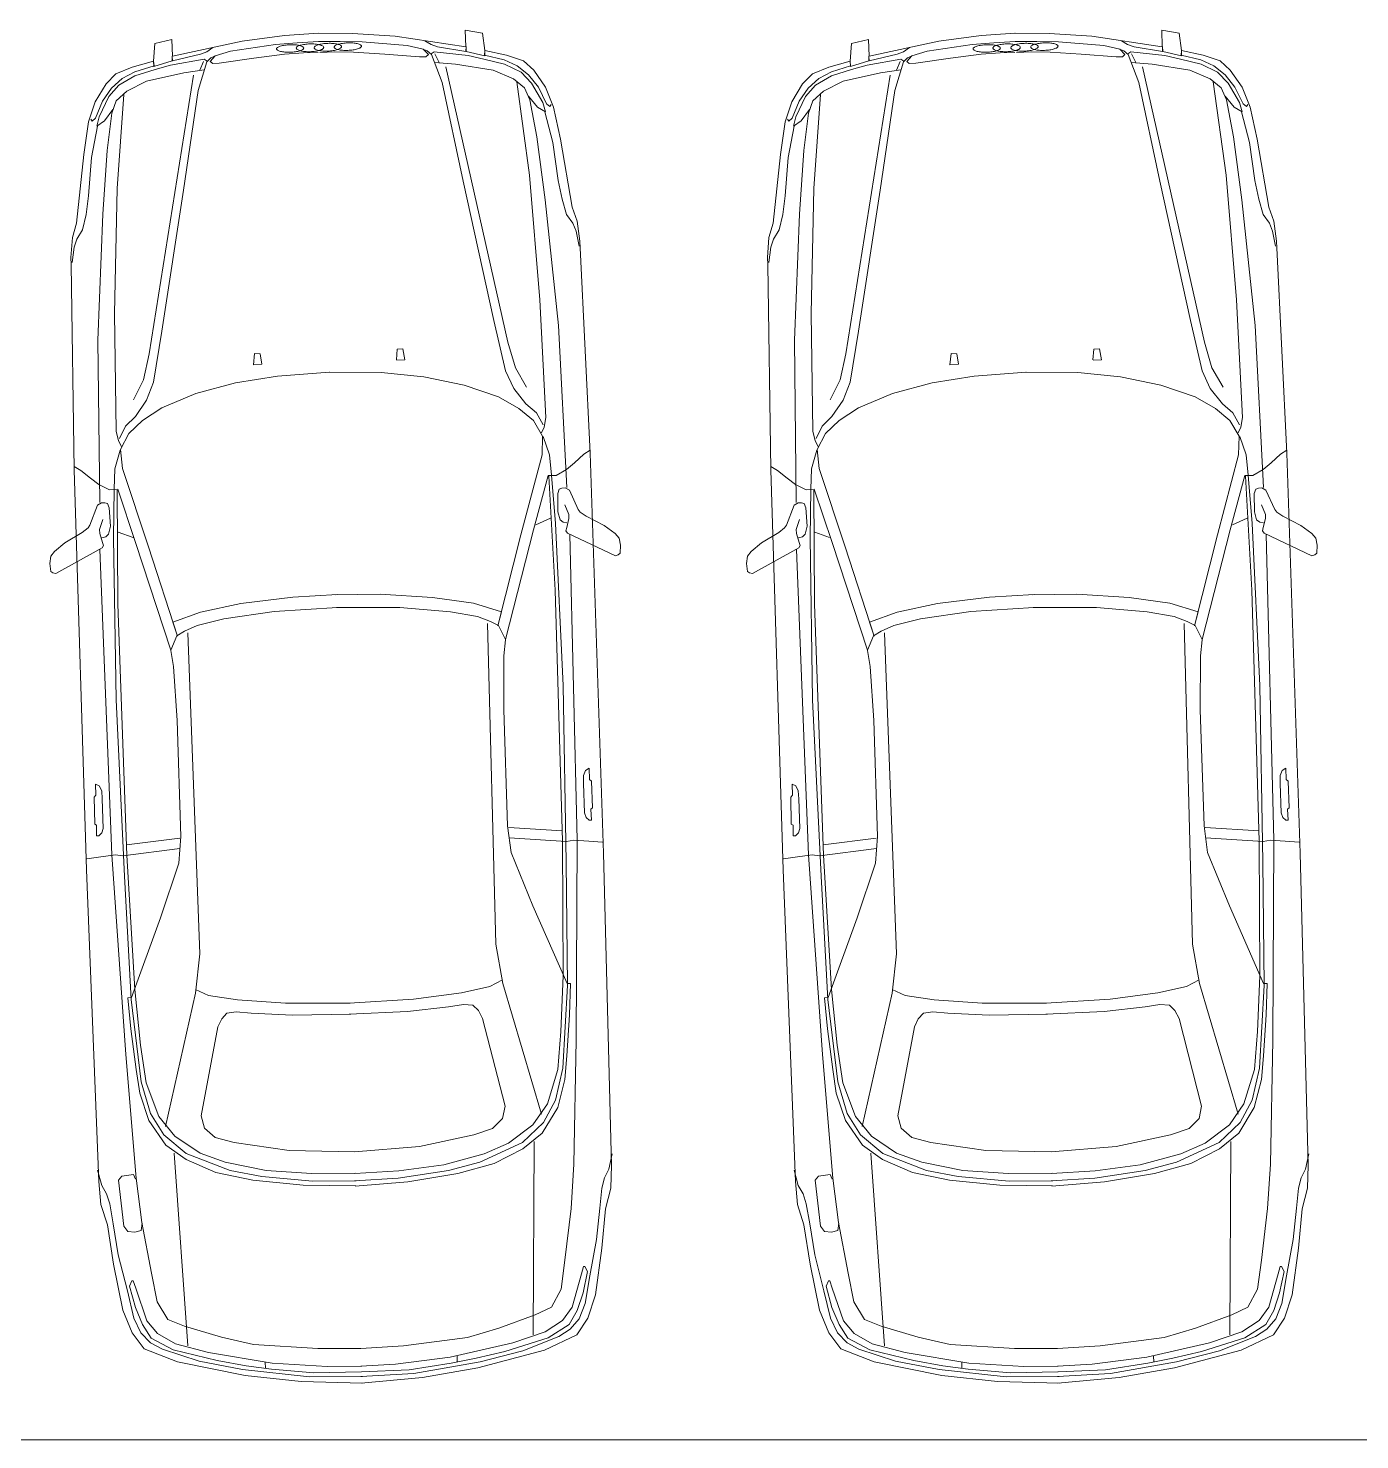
# Model space of a CAD drawing. Header units: metres. Extents: x 0 to 8495, y 0 to 3455.
# Drawn here: x 8276.426 to 8279.722, y 221.551 to 225.047 of the extents above; entities that cross this region are included whole.
import ezdxf

# ---------------------------------------------------------------- set-up
doc = ezdxf.new("R2010")
doc.units = ezdxf.units.M
doc.header["$MEASUREMENT"] = 0
doc.layers.get('0').update_dxf_attribs({"lineweight": 18})
doc.layers.add('furniture', color=30, linetype='Continuous', lineweight=20)

msp = doc.modelspace()

# ---------------------------------------------------------------- linework, layer by layer
at = {"color": 251}
for p, q in [((8276.86, 224.9644), (8276.851, 224.9425)), ((8277.4327, 224.9828), (8277.4431, 224.9615)), ((8278.5845, 224.9644), (8278.5755, 224.9425)), ((8279.1573, 224.9828), (8279.1677, 224.9615)), ((8277.7188, 223.8333), (8277.6827, 223.8172)), ((8279.4434, 223.8333), (8279.4073, 223.8172)), ((8276.6483, 223.7988), (8276.6854, 223.7852)), ((8278.3729, 223.7988), (8278.4099, 223.7852)), ((8276.8008, 223.0409), (8276.6689, 223.0244)), ((8277.6153, 223.0671), (8277.748, 223.0591)), ((8278.5253, 223.0409), (8278.3935, 223.0244)), ((8279.3399, 223.0671), (8279.4725, 223.0591)), ((8277.6786, 222.29), (8277.6758, 221.8111)), ((8279.4032, 222.29), (8279.4004, 221.8111)), ((8276.7875, 222.2613), (8276.8211, 221.7836)), ((8278.5121, 222.2613), (8278.5456, 221.7836)), ((8277.0124, 221.7443), (8277.0129, 221.7281)), ((8277.4874, 221.7595), (8277.4879, 221.7434)), ((8278.737, 221.7443), (8278.7375, 221.7281)), ((8279.212, 221.7595), (8279.2125, 221.7434))]:
    msp.add_line(p, q, dxfattribs=at)
for points in [[(8277.1447, 225.034), (8277.0606, 225.0285), (8276.9554, 225.0149), (8276.7828, 224.9775), (8276.7815, 225.0185), (8276.7392, 225.0086), (8276.7363, 224.9649), (8276.683, 224.9504), (8276.6425, 224.9337), (8276.6186, 224.909), (8276.5918, 224.8646), (8276.5755, 224.8146), (8276.5636, 224.7339), (8276.5451, 224.5639), (8276.5352, 224.5286), (8276.5316, 224.4789), (8276.5322, 224.4619), (8276.54, 223.9534), (8276.5705, 222.9625), (8276.6007, 222.1906), (8276.606, 222.1342), (8276.6218, 222.0833), (8276.6373, 221.9865), (8276.6604, 221.8722), (8276.6834, 221.8163), (8276.713, 221.7766), (8276.7954, 221.7439), (8276.9628, 221.7107), (8277.1012, 221.6957), (8277.2534, 221.6918)], [(8277.1441, 225.034), (8277.2284, 225.0339), (8277.3343, 225.0271), (8277.5089, 225.0009), (8277.5075, 225.0418), (8277.5504, 225.0347), (8277.5561, 224.9913), (8277.6103, 224.9802), (8277.6517, 224.9662), (8277.6772, 224.9431), (8277.7067, 224.9005), (8277.7262, 224.8515), (8277.7433, 224.7718), (8277.7726, 224.6034), (8277.7848, 224.5688), (8277.7915, 224.5194), (8277.7921, 224.5024), (8277.817, 223.9945), (8277.8502, 223.0036), (8277.8696, 222.2314), (8277.8679, 222.1747), (8277.8554, 222.123), (8277.8462, 222.0254), (8277.8305, 221.9098), (8277.8111, 221.8526), (8277.7841, 221.811), (8277.704, 221.7731), (8277.5391, 221.7293), (8277.4019, 221.7054), (8277.2503, 221.6917)], [(8278.8693, 225.034), (8278.7852, 225.0285), (8278.6799, 225.0149), (8278.5074, 224.9775), (8278.5061, 225.0185), (8278.4637, 225.0086), (8278.4609, 224.9649), (8278.4075, 224.9504), (8278.3671, 224.9337), (8278.3431, 224.909), (8278.3164, 224.8646), (8278.3001, 224.8146), (8278.2882, 224.7339), (8278.2697, 224.5639), (8278.2597, 224.5286), (8278.2562, 224.4789), (8278.2568, 224.4619), (8278.2646, 223.9534), (8278.2951, 222.9625), (8278.3252, 222.1906), (8278.3306, 222.1342), (8278.3464, 222.0833), (8278.3619, 221.9865), (8278.385, 221.8722), (8278.408, 221.8163), (8278.4376, 221.7766), (8278.52, 221.7439), (8278.6873, 221.7107), (8278.8258, 221.6957), (8278.978, 221.6918)], [(8278.8687, 225.034), (8278.953, 225.0339), (8279.0588, 225.0271), (8279.2334, 225.0009), (8279.2321, 225.0418), (8279.275, 225.0347), (8279.2807, 224.9913), (8279.3348, 224.9802), (8279.3763, 224.9662), (8279.4018, 224.9431), (8279.4313, 224.9005), (8279.4508, 224.8515), (8279.4679, 224.7718), (8279.4972, 224.6034), (8279.5094, 224.5688), (8279.5161, 224.5194), (8279.5167, 224.5024), (8279.5415, 223.9945), (8279.5747, 223.0036), (8279.5942, 222.2314), (8279.5925, 222.1747), (8279.58, 222.123), (8279.5708, 222.0254), (8279.555, 221.9098), (8279.5356, 221.8526), (8279.5087, 221.811), (8279.4285, 221.7731), (8279.2637, 221.7293), (8279.1265, 221.7054), (8278.9748, 221.6917)], [(8276.5806, 224.8212), (8276.5845, 224.8161), (8276.5925, 224.8238), (8276.6097, 224.8661), (8276.6318, 224.8982), (8276.6586, 224.9221), (8276.6901, 224.9388), (8276.7373, 224.9538), (8276.7362, 224.9649), (8276.7366, 224.9522), (8276.7824, 224.9656), (8276.782, 224.9776), (8276.7832, 224.9657), (8276.8527, 224.9821), (8276.8681, 224.9885), (8276.8827, 224.9987)], [(8277.1446, 225.0138), (8277.0917, 225.0106), (8277.0382, 225.0059), (8276.927, 224.9897), (8276.8886, 224.978), (8276.8764, 224.9642), (8276.8825, 224.9592), (8276.8989, 224.9597), (8276.9842, 224.9721), (8277.0606, 224.982), (8277.1075, 224.9858), (8277.144, 224.9862)], [(8277.1455, 225.0139), (8277.1985, 225.0141), (8277.2522, 225.0128), (8277.3642, 225.0037), (8277.4033, 224.9946), (8277.4164, 224.9815), (8277.4106, 224.9761), (8277.3942, 224.9756), (8277.3083, 224.9825), (8277.2314, 224.9875), (8277.1844, 224.9883), (8277.1479, 224.9863)], [(8277.4003, 224.9952), (8277.4139, 224.9904), (8277.4246, 224.9811), (8277.4507, 224.9118), (8277.5025, 224.6682), (8277.5789, 224.3228), (8277.6075, 224.1982), (8277.6278, 224.1546), (8277.6577, 224.1164), (8277.6838, 224.0942), (8277.7003, 224.0644)], [(8277.7207, 224.8579), (8277.7171, 224.8525), (8277.7087, 224.8597), (8277.6888, 224.9008), (8277.6647, 224.9314), (8277.6364, 224.9536), (8277.6039, 224.9682), (8277.5558, 224.9801), (8277.5562, 224.9913), (8277.5566, 224.9786), (8277.51, 224.989), (8277.5097, 225.001), (8277.5093, 224.989), (8277.4389, 225.0009), (8277.423, 225.0064), (8277.4078, 225.0156)], [(8278.3052, 224.8212), (8278.3091, 224.8161), (8278.317, 224.8238), (8278.3343, 224.8661), (8278.3564, 224.8982), (8278.3832, 224.9221), (8278.4147, 224.9388), (8278.4619, 224.9538), (8278.4608, 224.9649), (8278.4612, 224.9522), (8278.507, 224.9656), (8278.5066, 224.9776), (8278.5077, 224.9657), (8278.5773, 224.9821), (8278.5927, 224.9885), (8278.6073, 224.9987)], [(8278.8691, 225.0138), (8278.8163, 225.0106), (8278.7628, 225.0059), (8278.6515, 224.9897), (8278.6132, 224.978), (8278.6009, 224.9642), (8278.6071, 224.9592), (8278.6234, 224.9597), (8278.7087, 224.9721), (8278.7852, 224.982), (8278.832, 224.9858), (8278.8685, 224.9862)], [(8278.8701, 225.0139), (8278.923, 225.0141), (8278.9767, 225.0128), (8279.0888, 225.0037), (8279.1279, 224.9946), (8279.141, 224.9815), (8279.1352, 224.9761), (8279.1188, 224.9756), (8279.0328, 224.9825), (8278.9559, 224.9875), (8278.9089, 224.9883), (8278.8725, 224.9863)], [(8279.1249, 224.9952), (8279.1384, 224.9904), (8279.1492, 224.9811), (8279.1752, 224.9118), (8279.227, 224.6682), (8279.3035, 224.3228), (8279.3321, 224.1982), (8279.3523, 224.1546), (8279.3823, 224.1164), (8279.4084, 224.0942), (8279.4249, 224.0644)], [(8279.4453, 224.8579), (8279.4417, 224.8525), (8279.4333, 224.8597), (8279.4133, 224.9008), (8279.3892, 224.9314), (8279.361, 224.9536), (8279.3284, 224.9682), (8279.2804, 224.9801), (8279.2807, 224.9913), (8279.2812, 224.9786), (8279.2346, 224.989), (8279.2342, 225.001), (8279.2339, 224.989), (8279.1634, 225.0009), (8279.1476, 225.0064), (8279.1324, 225.0156)], [(8276.8689, 224.9654), (8276.8613, 224.9697), (8276.7783, 224.9551), (8276.7399, 224.9441), (8276.6897, 224.9284), (8276.6502, 224.9055), (8276.6258, 224.8771), (8276.6013, 224.8271), (8276.5961, 224.8038), (8276.615, 224.8171), (8276.6357, 224.8454)], [(8276.8915, 224.9788), (8276.8783, 224.9732), (8276.8682, 224.9632), (8276.8466, 224.8924), (8276.8106, 224.6459), (8276.7565, 224.2964), (8276.736, 224.1702), (8276.7185, 224.1253), (8276.6911, 224.0853), (8276.6665, 224.0615), (8276.6519, 224.0307)], [(8277.4238, 224.9833), (8277.4311, 224.988), (8277.5148, 224.9787), (8277.5539, 224.9703), (8277.605, 224.9578), (8277.6459, 224.9375), (8277.6721, 224.9107), (8277.6997, 224.8624), (8277.7064, 224.8395), (8277.6866, 224.8515), (8277.6641, 224.8784)], [(8277.7595, 223.9097), (8277.7384, 224.3107), (8277.706, 224.6217), (8277.6847, 224.778), (8277.6675, 224.8692), (8277.6545, 224.899), (8277.627, 224.9212), (8277.5771, 224.9427), (8277.4835, 224.9576), (8277.4327, 224.9619)], [(8278.5934, 224.9654), (8278.5859, 224.9697), (8278.5028, 224.9551), (8278.4644, 224.9441), (8278.4143, 224.9284), (8278.3748, 224.9055), (8278.3503, 224.8771), (8278.3259, 224.8271), (8278.3206, 224.8038), (8278.3396, 224.8171), (8278.3603, 224.8454)], [(8278.6161, 224.9788), (8278.6029, 224.9732), (8278.5928, 224.9632), (8278.5712, 224.8924), (8278.5351, 224.6459), (8278.4811, 224.2964), (8278.4605, 224.1702), (8278.4431, 224.1253), (8278.4157, 224.0853), (8278.391, 224.0615), (8278.3765, 224.0307)], [(8279.1483, 224.9833), (8279.1556, 224.988), (8279.2394, 224.9787), (8279.2784, 224.9703), (8279.3295, 224.9578), (8279.3704, 224.9375), (8279.3966, 224.9107), (8279.4243, 224.8624), (8279.431, 224.8395), (8279.4112, 224.8515), (8279.3887, 224.8784)], [(8279.4841, 223.9097), (8279.463, 224.3107), (8279.4306, 224.6217), (8279.4093, 224.778), (8279.3921, 224.8692), (8279.3791, 224.899), (8279.3516, 224.9212), (8279.3017, 224.9427), (8279.2081, 224.9576), (8279.1572, 224.9619)], [(8276.6028, 223.8725), (8276.598, 224.2741), (8276.6104, 224.5865), (8276.6217, 224.7438), (8276.633, 224.836), (8276.644, 224.8665), (8276.6701, 224.8904), (8276.7185, 224.9151), (8276.8109, 224.936), (8276.8614, 224.9436)], [(8276.6865, 224.1262), (8276.7112, 224.1762), (8276.7255, 224.2406), (8276.835, 224.9307)], [(8277.6596, 224.1574), (8277.6319, 224.2058), (8277.6134, 224.2692), (8277.4598, 224.9508)], [(8278.3274, 223.8725), (8278.3226, 224.2741), (8278.335, 224.5865), (8278.3462, 224.7438), (8278.3576, 224.836), (8278.3686, 224.8665), (8278.3946, 224.8904), (8278.443, 224.9151), (8278.5355, 224.936), (8278.5859, 224.9436)], [(8278.4111, 224.1262), (8278.4357, 224.1762), (8278.4501, 224.2406), (8278.5596, 224.9307)], [(8279.3842, 224.1574), (8279.3564, 224.2058), (8279.338, 224.2692), (8279.1843, 224.9508)], [(8277.6351, 224.9135), (8277.6667, 224.6827), (8277.6927, 224.3739), (8277.7074, 224.0828), (8277.703, 224.0583), (8277.6968, 224.0444)], [(8279.3597, 224.9135), (8279.3912, 224.6827), (8279.4172, 224.3739), (8279.432, 224.0828), (8279.4275, 224.0583), (8279.4214, 224.0444)], [(8276.6624, 224.8823), (8276.6458, 224.6499), (8276.6397, 224.34), (8276.6436, 224.0486), (8276.6497, 224.0245), (8276.6567, 224.0109)], [(8278.387, 224.8823), (8278.3704, 224.6499), (8278.3643, 224.34), (8278.3682, 224.0486), (8278.3742, 224.0245), (8278.3812, 224.0109)], [(8277.705, 224.8399), (8277.7249, 224.7634), (8277.7381, 224.6693), (8277.7475, 224.6229), (8277.7588, 224.5855), (8277.7741, 224.5635), (8277.7821, 224.544), (8277.7895, 224.5071)], [(8279.4296, 224.8399), (8279.4495, 224.7634), (8279.4627, 224.6693), (8279.472, 224.6229), (8279.4834, 224.5855), (8279.4987, 224.5635), (8279.5066, 224.544), (8279.514, 224.5071)], [(8276.5974, 224.8043), (8276.5824, 224.7267), (8276.5754, 224.6319), (8276.569, 224.585), (8276.5601, 224.547), (8276.5462, 224.524), (8276.5395, 224.5041), (8276.5345, 224.4668)], [(8278.322, 224.8043), (8278.307, 224.7267), (8278.2999, 224.6319), (8278.2936, 224.585), (8278.2847, 224.547), (8278.2708, 224.524), (8278.2641, 224.5041), (8278.2591, 224.4668)], [(8277.0039, 224.2146), (8277, 224.2407), (8276.986, 224.2408), (8276.9832, 224.2133), (8277.0033, 224.214)], [(8277.3373, 224.2253), (8277.3395, 224.2516), (8277.3534, 224.2527), (8277.358, 224.2254), (8277.3379, 224.2247)], [(8278.7285, 224.2146), (8278.7246, 224.2407), (8278.7106, 224.2408), (8278.7078, 224.2133), (8278.7279, 224.214)], [(8279.0618, 224.2253), (8279.064, 224.2516), (8279.078, 224.2527), (8279.0825, 224.2254), (8279.0625, 224.2247)], [(8277.172, 224.195), (8277.0432, 224.1854), (8276.939, 224.1686), (8276.8406, 224.1417), (8276.757, 224.1067), (8276.7087, 224.0753), (8276.675, 224.0431), (8276.6547, 224.003), (8276.6592, 223.9566), (8276.7239, 223.7622), (8276.7955, 223.541), (8276.7838, 223.5755), (8276.8524, 223.6009), (8276.9523, 223.6218), (8277.0813, 223.6379), (8277.1919, 223.644)], [(8277.1707, 224.195), (8277.2999, 224.1937), (8277.405, 224.1836), (8277.5049, 224.1631), (8277.5905, 224.1335), (8277.6408, 224.1053), (8277.6765, 224.0753), (8277.6993, 224.0366), (8277.6978, 223.99), (8277.6457, 223.7918), (8277.5885, 223.5665), (8277.5979, 223.6016), (8277.5278, 223.6226), (8277.4268, 223.6371), (8277.297, 223.6448), (8277.1863, 223.6438)], [(8278.8966, 224.195), (8278.7678, 224.1854), (8278.6635, 224.1686), (8278.5651, 224.1417), (8278.4816, 224.1067), (8278.4333, 224.0753), (8278.3996, 224.0431), (8278.3793, 224.003), (8278.3837, 223.9566), (8278.4485, 223.7622), (8278.52, 223.541), (8278.5084, 223.5755), (8278.577, 223.6009), (8278.6769, 223.6218), (8278.8059, 223.6379), (8278.9164, 223.644)], [(8278.8953, 224.195), (8279.0245, 224.1937), (8279.1296, 224.1836), (8279.2295, 224.1631), (8279.3151, 224.1335), (8279.3654, 224.1053), (8279.401, 224.0753), (8279.4239, 224.0366), (8279.4224, 223.99), (8279.3703, 223.7918), (8279.3131, 223.5665), (8279.3225, 223.6016), (8279.2524, 223.6226), (8279.1514, 223.6371), (8279.0216, 223.6448), (8278.9109, 223.6438)], [(8277.7006, 224.0355), (8277.7165, 223.9902), (8277.7216, 223.9399), (8277.7313, 223.8202), (8277.7505, 223.4192), (8277.758, 222.9817), (8277.761, 222.6764), (8277.7493, 222.4714), (8277.731, 222.3918), (8277.7018, 222.3367), (8277.6492, 222.287), (8277.5438, 222.2383), (8277.4665, 222.2178), (8277.3419, 222.1988), (8277.2334, 222.1923)], [(8279.4251, 224.0355), (8279.4411, 223.9902), (8279.4462, 223.9399), (8279.4558, 223.8202), (8279.4751, 223.4192), (8279.4826, 222.9817), (8279.4855, 222.6764), (8279.4739, 222.4714), (8279.4555, 222.3918), (8279.4264, 222.3367), (8279.3738, 222.287), (8279.2684, 222.2383), (8279.1911, 222.2178), (8279.0665, 222.1988), (8278.958, 222.1923)], [(8276.6535, 224.0019), (8276.6405, 223.9556), (8276.6387, 223.9051), (8276.6367, 223.785), (8276.6433, 223.3836), (8276.6639, 222.9465), (8276.6805, 222.6417), (8276.7053, 222.4379), (8276.7287, 222.3596), (8276.7614, 222.3064), (8276.8171, 222.2602), (8276.9254, 222.2184), (8277.0038, 222.2029), (8277.1294, 222.1919), (8277.2381, 222.1924)], [(8277.189, 223.6124), (8277.3458, 223.6123), (8277.4714, 223.6018), (8277.5383, 223.5895), (8277.5702, 223.5777), (8277.5901, 223.5673), (8277.6074, 223.5329), (8277.6771, 223.8045), (8277.7129, 223.9391), (8277.7216, 223.9393), (8277.7332, 223.9391), (8277.7588, 223.9539), (8277.778, 223.9707), (8277.8011, 223.9918), (8277.817, 224.0021)], [(8278.3781, 224.0019), (8278.3651, 223.9556), (8278.3632, 223.9051), (8278.3613, 223.785), (8278.3678, 223.3836), (8278.3885, 222.9465), (8278.4051, 222.6417), (8278.4299, 222.4379), (8278.4533, 222.3596), (8278.486, 222.3064), (8278.5417, 222.2602), (8278.65, 222.2184), (8278.7284, 222.2029), (8278.854, 222.1919), (8278.9626, 222.1924)], [(8278.9136, 223.6124), (8279.0704, 223.6123), (8279.196, 223.6018), (8279.2628, 223.5895), (8279.2947, 223.5777), (8279.3147, 223.5673), (8279.332, 223.5329), (8279.4016, 223.8045), (8279.4375, 223.9391), (8279.4462, 223.9393), (8279.4578, 223.9391), (8279.4834, 223.9539), (8279.5026, 223.9707), (8279.5257, 223.9918), (8279.5416, 224.0021)], [(8277.1912, 223.6124), (8277.0347, 223.6023), (8276.9101, 223.5838), (8276.8441, 223.5672), (8276.8131, 223.5534), (8276.7938, 223.5417), (8276.7788, 223.5063), (8276.6918, 223.7729), (8276.6474, 223.9048), (8276.6387, 223.9045), (8276.6271, 223.9036), (8276.6006, 223.9166), (8276.5804, 223.9322), (8276.556, 223.9517), (8276.5395, 223.9611)], [(8278.9157, 223.6124), (8278.7593, 223.6023), (8278.6346, 223.5838), (8278.5687, 223.5672), (8278.5376, 223.5534), (8278.5184, 223.5417), (8278.5033, 223.5063), (8278.4164, 223.7729), (8278.3719, 223.9048), (8278.3632, 223.9045), (8278.3517, 223.9036), (8278.3252, 223.9166), (8278.305, 223.9322), (8278.2806, 223.9517), (8278.264, 223.9611)], [(8277.2343, 222.211), (8277.343, 222.2175), (8277.4544, 222.232), (8277.5546, 222.259), (8277.6151, 222.2857), (8277.675, 222.3312), (8277.711, 222.3829), (8277.737, 222.4679), (8277.7448, 222.5623), (8277.7503, 222.7002), (8277.7485, 223.0335), (8277.7305, 223.6553), (8277.7145, 223.9371)], [(8277.7547, 223.8664), (8277.7641, 223.8425), (8277.7641, 223.8326), (8277.759, 223.8104), (8277.7571, 223.8023), (8277.7606, 223.7966), (8277.8794, 223.7405), (8277.8864, 223.7426), (8277.8912, 223.7467), (8277.8921, 223.7664), (8277.8888, 223.7841), (8277.8792, 223.7958), (8277.8519, 223.8149), (8277.8072, 223.838), (8277.7924, 223.8486), (8277.7873, 223.8552), (8277.7655, 223.9027), (8277.7552, 223.9082), (8277.7469, 223.908), (8277.7406, 223.9053), (8277.7366, 223.8944), (8277.7368, 223.849), (8277.7424, 223.8295), (8277.7499, 223.8236), (8277.7595, 223.8214)], [(8278.9589, 222.211), (8279.0676, 222.2175), (8279.179, 222.232), (8279.2791, 222.259), (8279.3397, 222.2857), (8279.3996, 222.3312), (8279.4355, 222.3829), (8279.4615, 222.4679), (8279.4694, 222.5623), (8279.4749, 222.7002), (8279.4731, 223.0335), (8279.455, 223.6553), (8279.4391, 223.9371)], [(8279.4793, 223.8664), (8279.4886, 223.8425), (8279.4886, 223.8326), (8279.4835, 223.8104), (8279.4816, 223.8023), (8279.4852, 223.7966), (8279.604, 223.7405), (8279.611, 223.7426), (8279.6158, 223.7467), (8279.6167, 223.7664), (8279.6133, 223.7841), (8279.6038, 223.7958), (8279.5764, 223.8149), (8279.5318, 223.838), (8279.517, 223.8486), (8279.5119, 223.8552), (8279.4901, 223.9027), (8279.4798, 223.9082), (8279.4715, 223.908), (8279.4651, 223.9053), (8279.4612, 223.8944), (8279.4614, 223.849), (8279.4669, 223.8295), (8279.4745, 223.8236), (8279.4841, 223.8214)], [(8277.236, 222.2111), (8277.1271, 222.2106), (8277.015, 222.2179), (8276.9133, 222.2384), (8276.8512, 222.2611), (8276.7885, 222.3027), (8276.7493, 222.352), (8276.7179, 222.4352), (8276.704, 222.5288), (8276.6897, 222.6661), (8276.6701, 222.9988), (8276.6481, 223.6205), (8276.646, 223.9028)], [(8278.9606, 222.2111), (8278.8517, 222.2106), (8278.7396, 222.2179), (8278.6379, 222.2384), (8278.5758, 222.2611), (8278.5131, 222.3027), (8278.4738, 222.352), (8278.4425, 222.4352), (8278.4286, 222.5288), (8278.4142, 222.6661), (8278.3946, 222.9988), (8278.3727, 223.6205), (8278.3705, 223.9028)], [(8276.6104, 223.8297), (8276.6026, 223.8051), (8276.6032, 223.7953), (8276.6097, 223.7734), (8276.6121, 223.7655), (8276.6089, 223.7596), (8276.494, 223.696), (8276.4869, 223.6976), (8276.4818, 223.7014), (8276.4797, 223.721), (8276.4818, 223.7389), (8276.4907, 223.7512), (8276.5167, 223.772), (8276.5598, 223.7979), (8276.5739, 223.8094), (8276.5785, 223.8163), (8276.5972, 223.8652), (8276.6072, 223.8713), (8276.6155, 223.8716), (8276.622, 223.8694), (8276.6266, 223.8588), (8276.6293, 223.8134), (8276.625, 223.7936), (8276.6179, 223.7872), (8276.6084, 223.7844)], [(8278.3349, 223.8297), (8278.3271, 223.8051), (8278.3277, 223.7953), (8278.3343, 223.7734), (8278.3367, 223.7655), (8278.3335, 223.7596), (8278.2185, 223.696), (8278.2114, 223.6976), (8278.2064, 223.7014), (8278.2042, 223.721), (8278.2064, 223.7389), (8278.2152, 223.7512), (8278.2413, 223.772), (8278.2844, 223.7979), (8278.2984, 223.8094), (8278.3031, 223.8163), (8278.3218, 223.8652), (8278.3317, 223.8713), (8278.34, 223.8716), (8278.3466, 223.8694), (8278.3512, 223.8588), (8278.3539, 223.8134), (8278.3496, 223.7936), (8278.3424, 223.7872), (8278.333, 223.7844)], [(8277.2494, 221.7772), (8277.3552, 221.7841), (8277.5136, 221.8042), (8277.5913, 221.8274), (8277.6812, 221.8603), (8277.721, 221.88), (8277.7449, 221.9246), (8277.7541, 221.9964), (8277.7696, 222.1238), (8277.7764, 222.2335), (8277.7827, 222.5408), (8277.7852, 223.0367), (8277.7663, 223.7932)], [(8278.974, 221.7772), (8279.0798, 221.7841), (8279.2382, 221.8042), (8279.3158, 221.8274), (8279.4058, 221.8603), (8279.4455, 221.88), (8279.4695, 221.9246), (8279.4787, 221.9964), (8279.4942, 222.1238), (8279.501, 222.2335), (8279.5073, 222.5408), (8279.5098, 223.0367), (8279.4909, 223.7932)], [(8277.2488, 221.7772), (8277.1427, 221.7773), (8276.9834, 221.7871), (8276.9044, 221.8054), (8276.8125, 221.8324), (8276.7716, 221.8495), (8276.7449, 221.8925), (8276.7311, 221.9635), (8276.7074, 222.0896), (8276.6935, 222.1987), (8276.6676, 222.5049), (8276.6332, 222.9997), (8276.6034, 223.7559)], [(8278.9734, 221.7772), (8278.8673, 221.7773), (8278.708, 221.7871), (8278.629, 221.8054), (8278.5371, 221.8324), (8278.4962, 221.8495), (8278.4694, 221.8925), (8278.4556, 221.9635), (8278.432, 222.0896), (8278.4181, 222.1987), (8278.3921, 222.5049), (8278.3578, 222.9997), (8278.328, 223.7559)], [(8277.5626, 223.5729), (8277.5836, 222.7783), (8277.6011, 222.6815), (8277.6965, 222.3572)], [(8279.2872, 223.5729), (8279.3082, 222.7783), (8279.3257, 222.6815), (8279.421, 222.3572)], [(8276.8209, 223.5491), (8276.851, 222.7548), (8276.8397, 222.657), (8276.7654, 222.3272)], [(8277.2353, 222.1796), (8277.3655, 222.1898), (8277.4892, 222.2103), (8277.5791, 222.2356), (8277.6507, 222.2717), (8277.6982, 222.3107), (8277.7366, 222.3742), (8277.7546, 222.4434), (8277.7595, 222.5021), (8277.766, 222.6035), (8277.7687, 222.6809), (8277.7597, 222.6814), (8277.6751, 222.8733), (8277.6211, 223.0055), (8277.6121, 223.0715), (8277.6029, 223.3584), (8277.603, 223.4922), (8277.6072, 223.532)], [(8278.5455, 223.5491), (8278.5755, 222.7548), (8278.5643, 222.657), (8278.49, 222.3272)], [(8278.9599, 222.1796), (8279.09, 222.1898), (8279.2138, 222.2103), (8279.3037, 222.2356), (8279.3753, 222.2717), (8279.4227, 222.3107), (8279.4612, 222.3742), (8279.4792, 222.4434), (8279.4841, 222.5021), (8279.4905, 222.6035), (8279.4933, 222.6809), (8279.4843, 222.6814), (8279.3997, 222.8733), (8279.3457, 223.0055), (8279.3367, 223.0715), (8279.3275, 223.3584), (8279.3276, 223.4922), (8279.3317, 223.532)], [(8277.237, 222.1797), (8277.1065, 222.1815), (8276.9816, 222.1939), (8276.8903, 222.2135), (8276.8166, 222.2449), (8276.7667, 222.2808), (8276.7243, 222.3417), (8276.7018, 222.4096), (8276.6932, 222.4678), (8276.6802, 222.5686), (8276.6725, 222.6457), (8276.6815, 222.6467), (8276.7536, 222.8437), (8276.7989, 222.9791), (8276.8037, 223.0455), (8276.7945, 223.3324), (8276.7858, 223.4659), (8276.7791, 223.5053)], [(8278.9615, 222.1797), (8278.8311, 222.1815), (8278.7062, 222.1939), (8278.6149, 222.2135), (8278.5411, 222.2449), (8278.4913, 222.2808), (8278.4488, 222.3417), (8278.4264, 222.4096), (8278.4178, 222.4678), (8278.4048, 222.5686), (8278.3971, 222.6457), (8278.406, 222.6467), (8278.4782, 222.8437), (8278.5235, 222.9791), (8278.5283, 223.0455), (8278.5191, 223.3324), (8278.5103, 223.4659), (8278.5036, 223.5053)], [(8277.8146, 223.2143), (8277.8056, 223.2089), (8277.8005, 223.1962), (8277.8004, 223.1766), (8277.803, 223.1036), (8277.8069, 223.0923), (8277.8147, 223.0858), (8277.8201, 223.0859), (8277.819, 223.1125), (8277.823, 223.1157), (8277.8203, 223.1825), (8277.8153, 223.1864), (8277.8149, 223.2141)], [(8279.5392, 223.2143), (8279.5301, 223.2089), (8279.5251, 223.1962), (8279.5249, 223.1766), (8279.5275, 223.1036), (8279.5314, 223.0923), (8279.5393, 223.0858), (8279.5447, 223.0859), (8279.5436, 223.1125), (8279.5475, 223.1157), (8279.5449, 223.1825), (8279.5398, 223.1864), (8279.5395, 223.2141)], [(8276.5924, 223.1751), (8276.6018, 223.1702), (8276.6077, 223.1579), (8276.6091, 223.1383), (8276.6112, 223.0653), (8276.608, 223.0538), (8276.6006, 223.0467), (8276.5952, 223.0466), (8276.5946, 223.0732), (8276.5904, 223.076), (8276.5888, 223.1429), (8276.5936, 223.1471), (8276.5922, 223.1748)], [(8278.317, 223.1751), (8278.3264, 223.1702), (8278.3322, 223.1579), (8278.3337, 223.1383), (8278.3357, 223.0653), (8278.3326, 223.0538), (8278.3252, 223.0467), (8278.3198, 223.0466), (8278.3192, 223.0732), (8278.315, 223.076), (8278.3134, 223.1429), (8278.3182, 223.1471), (8278.3167, 223.1748)], [(8277.6162, 223.0419), (8277.7585, 223.0329), (8277.7765, 223.0361), (8277.8134, 223.0334), (8277.8477, 223.0312)], [(8279.3407, 223.0419), (8279.4831, 223.0329), (8279.5011, 223.0361), (8279.5379, 223.0334), (8279.5722, 223.0312)], [(8276.8016, 223.0157), (8276.6601, 222.9976), (8276.6419, 222.9996), (8276.6053, 222.9945), (8276.5712, 222.9902)], [(8278.5261, 223.0157), (8278.3847, 222.9976), (8278.3665, 222.9996), (8278.3299, 222.9945), (8278.2958, 222.9902)], [(8277.2207, 222.6326), (8277.3798, 222.6427), (8277.4981, 222.6584), (8277.569, 222.6735), (8277.6001, 222.6904)], [(8278.9453, 222.6326), (8279.1044, 222.6427), (8279.2227, 222.6584), (8279.2935, 222.6735), (8279.3247, 222.6904)], [(8277.2225, 222.6327), (8277.063, 222.6325), (8276.944, 222.6406), (8276.8723, 222.6512), (8276.8402, 222.666)], [(8278.947, 222.6327), (8278.7876, 222.6325), (8278.6685, 222.6406), (8278.5969, 222.6512), (8278.5647, 222.666)], [(8277.2206, 222.6049), (8277.365, 222.6115), (8277.4666, 222.6237), (8277.5031, 222.6288), (8277.5269, 222.6276), (8277.5402, 222.6142), (8277.5507, 222.5947), (8277.6062, 222.3775), (8277.6002, 222.3466), (8277.5753, 222.3221), (8277.5292, 222.3067), (8277.3945, 222.2776), (8277.2336, 222.2645)], [(8278.9452, 222.6049), (8279.0896, 222.6115), (8279.1911, 222.6237), (8279.2276, 222.6288), (8279.2514, 222.6276), (8279.2647, 222.6142), (8279.2753, 222.5947), (8279.3308, 222.3775), (8279.3248, 222.3466), (8279.2999, 222.3221), (8279.2538, 222.3067), (8279.1191, 222.2776), (8278.9581, 222.2645)], [(8277.2243, 222.605), (8277.0799, 222.6023), (8276.9777, 222.608), (8276.941, 222.6108), (8276.9173, 222.608), (8276.9049, 222.5938), (8276.8956, 222.5736), (8276.8542, 222.3534), (8276.8621, 222.3229), (8276.8886, 222.3), (8276.9355, 222.2876), (8277.0718, 222.2672), (8277.2333, 222.2645)], [(8278.9489, 222.605), (8278.8044, 222.6023), (8278.7023, 222.608), (8278.6655, 222.6108), (8278.6419, 222.608), (8278.6294, 222.5938), (8278.6202, 222.5736), (8278.5788, 222.3534), (8278.5867, 222.3229), (8278.6131, 222.3), (8278.6601, 222.2876), (8278.7964, 222.2672), (8278.9579, 222.2645)], [(8277.2493, 221.708), (8277.3805, 221.7157), (8277.5444, 221.7441), (8277.6507, 221.7717), (8277.7395, 221.8068), (8277.7677, 221.825), (8277.7899, 221.8511), (8277.8048, 221.8885), (8277.8165, 221.9569), (8277.8331, 222.0474), (8277.841, 222.1249), (8277.8463, 222.1747), (8277.8524, 222.2002), (8277.8633, 222.2213), (8277.8713, 222.2596)], [(8278.9739, 221.708), (8279.105, 221.7157), (8279.2689, 221.7441), (8279.3752, 221.7717), (8279.464, 221.8068), (8279.4922, 221.825), (8279.5145, 221.8511), (8279.5294, 221.8885), (8279.541, 221.9569), (8279.5577, 222.0474), (8279.5656, 222.1249), (8279.5709, 222.1747), (8279.577, 222.2002), (8279.5879, 222.2213), (8279.5958, 222.2596)], [(8277.2533, 221.7082), (8277.1219, 221.7074), (8276.9566, 221.7252), (8276.8487, 221.7459), (8276.7579, 221.7753), (8276.7285, 221.7916), (8276.7047, 221.8162), (8276.6874, 221.8526), (8276.6714, 221.9201), (8276.6489, 222.0093), (8276.6361, 222.0862), (8276.6276, 222.1355), (8276.6198, 222.1606), (8276.6077, 222.181), (8276.5972, 222.2187)], [(8276.7083, 222.0879), (8276.7053, 222.0696), (8276.6896, 222.0654), (8276.6726, 222.0673), (8276.6625, 222.0803), (8276.6492, 222.1938), (8276.6573, 222.2038), (8276.6863, 222.2084), (8276.6915, 222.1964)], [(8278.9779, 221.7082), (8278.8465, 221.7074), (8278.6811, 221.7252), (8278.5733, 221.7459), (8278.4824, 221.7753), (8278.4531, 221.7916), (8278.4292, 221.8162), (8278.4119, 221.8526), (8278.3959, 221.9201), (8278.3735, 222.0093), (8278.3606, 222.0862), (8278.3521, 222.1355), (8278.3444, 222.1606), (8278.3322, 222.181), (8278.3218, 222.2187)], [(8278.4329, 222.0879), (8278.4298, 222.0696), (8278.4142, 222.0654), (8278.3972, 222.0673), (8278.3871, 222.0803), (8278.3737, 222.1938), (8278.3819, 222.2038), (8278.4108, 222.2084), (8278.4161, 222.1964)], [(8277.2513, 221.7196), (8277.3687, 221.7246), (8277.473, 221.7406), (8277.5349, 221.753), (8277.6058, 221.7702), (8277.713, 221.8037), (8277.765, 221.8365), (8277.7846, 221.8717), (8277.7994, 221.9149), (8277.8103, 221.9682), (8277.8042, 221.9807), (8277.8007, 221.9806), (8277.7955, 221.962), (8277.7728, 221.8794), (8277.7486, 221.8463), (8277.7057, 221.8184), (8277.6258, 221.7916), (8277.4702, 221.7555), (8277.3348, 221.7385), (8277.2497, 221.7334)], [(8278.9758, 221.7196), (8279.0932, 221.7246), (8279.1976, 221.7406), (8279.2594, 221.753), (8279.3303, 221.7702), (8279.4376, 221.8037), (8279.4896, 221.8365), (8279.5092, 221.8717), (8279.5239, 221.9149), (8279.5349, 221.9682), (8279.5287, 221.9807), (8279.5253, 221.9806), (8279.5201, 221.962), (8279.4974, 221.8794), (8279.4731, 221.8463), (8279.4302, 221.8184), (8279.3504, 221.7916), (8279.1948, 221.7555), (8279.0594, 221.7385), (8278.9742, 221.7334)], [(8277.2506, 221.7196), (8277.1332, 221.717), (8277.028, 221.7263), (8276.9655, 221.7347), (8276.8936, 221.7474), (8276.7844, 221.7738), (8276.7305, 221.8032), (8276.7086, 221.8371), (8276.6911, 221.8792), (8276.6768, 221.9318), (8276.6821, 221.9447), (8276.6856, 221.9448), (8276.6919, 221.9265), (8276.7199, 221.8456), (8276.7462, 221.8141), (8276.7908, 221.789), (8276.8722, 221.7674), (8277.0298, 221.7413), (8277.1661, 221.733), (8277.2514, 221.7335)], [(8278.9752, 221.7196), (8278.8577, 221.717), (8278.7526, 221.7263), (8278.69, 221.7347), (8278.6182, 221.7474), (8278.509, 221.7738), (8278.455, 221.8032), (8278.4332, 221.8371), (8278.4157, 221.8792), (8278.4013, 221.9318), (8278.4067, 221.9447), (8278.4101, 221.9448), (8278.4165, 221.9265), (8278.4444, 221.8456), (8278.4708, 221.8141), (8278.5154, 221.789), (8278.5968, 221.7674), (8278.7544, 221.7413), (8278.8906, 221.733), (8278.9759, 221.7335)]]:
    msp.add_lwpolyline(points, dxfattribs=at)
for points in [[(8277.0403, 224.9954, -0.157943), (8277.0409, 224.9972, -0.089863), (8277.0428, 224.999, -0.04893), (8277.0459, 225.0007, -0.030507), (8277.05, 225.0023, -0.021648), (8277.0551, 225.0036, -0.017064), (8277.0609, 225.0046, -0.014682), (8277.0673, 225.0053, -0.013651), (8277.0738, 225.0057, -0.013651), (8277.0804, 225.0057, -0.014682), (8277.0868, 225.0054, -0.017064), (8277.0927, 225.0047, -0.021648), (8277.0978, 225.0037, -0.030507), (8277.1021, 225.0024, -0.04893), (8277.1052, 225.0009, -0.089863), (8277.1072, 224.9992, -0.157943), (8277.1079, 224.9974, -0.157943), (8277.1073, 224.9955, -0.089863), (8277.1054, 224.9938, -0.04893), (8277.1024, 224.9921, -0.030507), (8277.0982, 224.9905, -0.021648), (8277.0931, 224.9892, -0.017064), (8277.0873, 224.9882, -0.014682), (8277.081, 224.9875, -0.013651), (8277.0744, 224.9871, -0.013651), (8277.0678, 224.9871, -0.014682), (8277.0614, 224.9874, -0.017064), (8277.0556, 224.9881, -0.021648), (8277.0504, 224.9891, -0.030507), (8277.0462, 224.9904, -0.04893), (8277.043, 224.9919, -0.089863), (8277.041, 224.9936, -0.157943)], [(8277.0896, 224.9972, -0.1542), (8277.0902, 224.9991, -0.089935), (8277.092, 225.001, -0.049765), (8277.0951, 225.0027, -0.031256), (8277.0993, 225.0043, -0.022257), (8277.1044, 225.0056, -0.017575), (8277.1103, 225.0066, -0.015137), (8277.1166, 225.0073, -0.014079), (8277.1232, 225.0077, -0.014079), (8277.1298, 225.0077, -0.015137), (8277.1362, 225.0073, -0.017575), (8277.1421, 225.0066, -0.022257), (8277.1473, 225.0055, -0.031256), (8277.1515, 225.0042, -0.049765), (8277.1547, 225.0026, -0.089935), (8277.1567, 225.0008, -0.1542), (8277.1574, 224.999, -0.1542), (8277.1568, 224.9971, -0.089935), (8277.1549, 224.9952, -0.049765), (8277.1518, 224.9935, -0.031256), (8277.1476, 224.9919, -0.022257), (8277.1425, 224.9906, -0.017575), (8277.1367, 224.9896, -0.015137), (8277.1303, 224.9888, -0.014079), (8277.1237, 224.9885, -0.014079), (8277.1171, 224.9885, -0.015137), (8277.1107, 224.9889, -0.017575), (8277.1048, 224.9896, -0.022257), (8277.0997, 224.9907, -0.031256), (8277.0954, 224.992, -0.049765), (8277.0922, 224.9936, -0.089935), (8277.0903, 224.9954, -0.1542)], [(8277.2015, 225.0008, -0.1542), (8277.2009, 224.9989, -0.089935), (8277.1991, 224.997, -0.049765), (8277.196, 224.9953, -0.031256), (8277.1918, 224.9936, -0.022257), (8277.1868, 224.9923, -0.017575), (8277.1809, 224.9911, -0.015137), (8277.1746, 224.9903, -0.014079), (8277.168, 224.9899, -0.014079), (8277.1614, 224.9898, -0.015137), (8277.155, 224.9901, -0.017575), (8277.1491, 224.9908, -0.022257), (8277.1439, 224.9918, -0.031256), (8277.1396, 224.9931, -0.049765), (8277.1364, 224.9946, -0.089935), (8277.1344, 224.9964, -0.1542), (8277.1337, 224.9982, -0.1542), (8277.1343, 225.0001, -0.089935), (8277.1362, 225.002, -0.049765), (8277.1392, 225.0038, -0.031256), (8277.1434, 225.0054, -0.022257), (8277.1485, 225.0068, -0.017575), (8277.1543, 225.0079, -0.015137), (8277.1606, 225.0087, -0.014079), (8277.1672, 225.0091, -0.014079), (8277.1739, 225.0092, -0.015137), (8277.1802, 225.0089, -0.017575), (8277.1861, 225.0082, -0.022257), (8277.1913, 225.0072, -0.031256), (8277.1956, 225.0059, -0.049765), (8277.1988, 225.0044, -0.089935), (8277.2008, 225.0027, -0.1542)], [(8277.2508, 225.0022, -0.157943), (8277.2502, 225.0003, -0.089863), (8277.2483, 224.9985, -0.04893), (8277.2453, 224.9968, -0.030507), (8277.2411, 224.9953, -0.021648), (8277.236, 224.9939, -0.017064), (8277.2302, 224.9929, -0.014682), (8277.2239, 224.9921, -0.013651), (8277.2173, 224.9917, -0.013651), (8277.2107, 224.9917, -0.014682), (8277.2043, 224.992, -0.017064), (8277.1985, 224.9926, -0.021648), (8277.1933, 224.9936, -0.030507), (8277.1891, 224.9948, -0.04893), (8277.1859, 224.9963, -0.089863), (8277.1839, 224.998, -0.157943), (8277.1832, 224.9998, -0.157943), (8277.1838, 225.0016, -0.089863), (8277.1856, 225.0034, -0.04893), (8277.1887, 225.0052, -0.030507), (8277.1928, 225.0067, -0.021648), (8277.1979, 225.008, -0.017064), (8277.2037, 225.0091, -0.014682), (8277.2101, 225.0099, -0.013651), (8277.2166, 225.0103, -0.013651), (8277.2232, 225.0103, -0.014682), (8277.2296, 225.01, -0.017064), (8277.2355, 225.0094, -0.021648), (8277.2406, 225.0084, -0.030507), (8277.2449, 225.0071, -0.04893), (8277.2481, 225.0056, -0.089863), (8277.2501, 225.004, -0.157943)], [(8278.7649, 224.9954, -0.157943), (8278.7655, 224.9972, -0.089863), (8278.7673, 224.999, -0.04893), (8278.7704, 225.0007, -0.030507), (8278.7746, 225.0023, -0.021648), (8278.7797, 225.0036, -0.017064), (8278.7855, 225.0046, -0.014682), (8278.7918, 225.0053, -0.013651), (8278.7984, 225.0057, -0.013651), (8278.805, 225.0057, -0.014682), (8278.8114, 225.0054, -0.017064), (8278.8172, 225.0047, -0.021648), (8278.8224, 225.0037, -0.030507), (8278.8266, 225.0024, -0.04893), (8278.8298, 225.0009, -0.089863), (8278.8318, 224.9992, -0.157943), (8278.8325, 224.9974, -0.157943), (8278.8319, 224.9955, -0.089863), (8278.83, 224.9938, -0.04893), (8278.8269, 224.9921, -0.030507), (8278.8228, 224.9905, -0.021648), (8278.8177, 224.9892, -0.017064), (8278.8119, 224.9882, -0.014682), (8278.8055, 224.9875, -0.013651), (8278.7989, 224.9871, -0.013651), (8278.7923, 224.9871, -0.014682), (8278.786, 224.9874, -0.017064), (8278.7801, 224.9881, -0.021648), (8278.775, 224.9891, -0.030507), (8278.7707, 224.9904, -0.04893), (8278.7676, 224.9919, -0.089863), (8278.7656, 224.9936, -0.157943)], [(8278.8141, 224.9972, -0.1542), (8278.8147, 224.9991, -0.089935), (8278.8166, 225.001, -0.049765), (8278.8197, 225.0027, -0.031256), (8278.8239, 225.0043, -0.022257), (8278.829, 225.0056, -0.017575), (8278.8348, 225.0066, -0.015137), (8278.8412, 225.0073, -0.014079), (8278.8478, 225.0077, -0.014079), (8278.8544, 225.0077, -0.015137), (8278.8608, 225.0073, -0.017575), (8278.8667, 225.0066, -0.022257), (8278.8718, 225.0055, -0.031256), (8278.8761, 225.0042, -0.049765), (8278.8793, 225.0026, -0.089935), (8278.8812, 225.0008, -0.1542), (8278.8819, 224.999, -0.1542), (8278.8813, 224.9971, -0.089935), (8278.8795, 224.9952, -0.049765), (8278.8764, 224.9935, -0.031256), (8278.8722, 224.9919, -0.022257), (8278.8671, 224.9906, -0.017575), (8278.8612, 224.9896, -0.015137), (8278.8549, 224.9888, -0.014079), (8278.8483, 224.9885, -0.014079), (8278.8417, 224.9885, -0.015137), (8278.8353, 224.9889, -0.017575), (8278.8294, 224.9896, -0.022257), (8278.8242, 224.9907, -0.031256), (8278.82, 224.992, -0.049765), (8278.8168, 224.9936, -0.089935), (8278.8148, 224.9954, -0.1542)], [(8278.9261, 225.0008, -0.1542), (8278.9255, 224.9989, -0.089935), (8278.9236, 224.997, -0.049765), (8278.9206, 224.9953, -0.031256), (8278.9164, 224.9936, -0.022257), (8278.9113, 224.9923, -0.017575), (8278.9055, 224.9911, -0.015137), (8278.8992, 224.9903, -0.014079), (8278.8926, 224.9899, -0.014079), (8278.8859, 224.9898, -0.015137), (8278.8796, 224.9901, -0.017575), (8278.8737, 224.9908, -0.022257), (8278.8685, 224.9918, -0.031256), (8278.8642, 224.9931, -0.049765), (8278.861, 224.9946, -0.089935), (8278.859, 224.9964, -0.1542), (8278.8583, 224.9982, -0.1542), (8278.8589, 225.0001, -0.089935), (8278.8607, 225.002, -0.049765), (8278.8638, 225.0038, -0.031256), (8278.868, 225.0054, -0.022257), (8278.873, 225.0068, -0.017575), (8278.8789, 225.0079, -0.015137), (8278.8852, 225.0087, -0.014079), (8278.8918, 225.0091, -0.014079), (8278.8984, 225.0092, -0.015137), (8278.9048, 225.0089, -0.017575), (8278.9107, 225.0082, -0.022257), (8278.9159, 225.0072, -0.031256), (8278.9202, 225.0059, -0.049765), (8278.9234, 225.0044, -0.089935), (8278.9254, 225.0027, -0.1542)], [(8278.9753, 225.0022, -0.157943), (8278.9748, 225.0003, -0.089863), (8278.9729, 224.9985, -0.04893), (8278.9698, 224.9968, -0.030507), (8278.9657, 224.9953, -0.021648), (8278.9606, 224.9939, -0.017064), (8278.9548, 224.9929, -0.014682), (8278.9485, 224.9921, -0.013651), (8278.9419, 224.9917, -0.013651), (8278.9353, 224.9917, -0.014682), (8278.9289, 224.992, -0.017064), (8278.923, 224.9926, -0.021648), (8278.9179, 224.9936, -0.030507), (8278.9136, 224.9948, -0.04893), (8278.9104, 224.9963, -0.089863), (8278.9085, 224.998, -0.157943), (8278.9077, 224.9998, -0.157943), (8278.9083, 225.0016, -0.089863), (8278.9102, 225.0034, -0.04893), (8278.9133, 225.0052, -0.030507), (8278.9174, 225.0067, -0.021648), (8278.9225, 225.008, -0.017064), (8278.9283, 225.0091, -0.014682), (8278.9346, 225.0099, -0.013651), (8278.9412, 225.0103, -0.013651), (8278.9478, 225.0103, -0.014682), (8278.9542, 225.01, -0.017064), (8278.96, 225.0094, -0.021648), (8278.9652, 225.0084, -0.030507), (8278.9695, 225.0071, -0.04893), (8278.9726, 225.0056, -0.089863), (8278.9746, 225.004, -0.157943)]]:
    msp.add_lwpolyline(points, format="xyb", close=True, dxfattribs=at)
at = {"layer": 'furniture', "color": 57, "true_color": 0x80812c}
msp.add_lwpolyline([(8322.1661, 274.2328), (8275.7825, 263.5225), (8258.8293, 259.5389), (8264.4207, 221.5513), (8329.9207, 221.5513)], close=True, dxfattribs=at)

doc.saveas('drawing.dxf')
